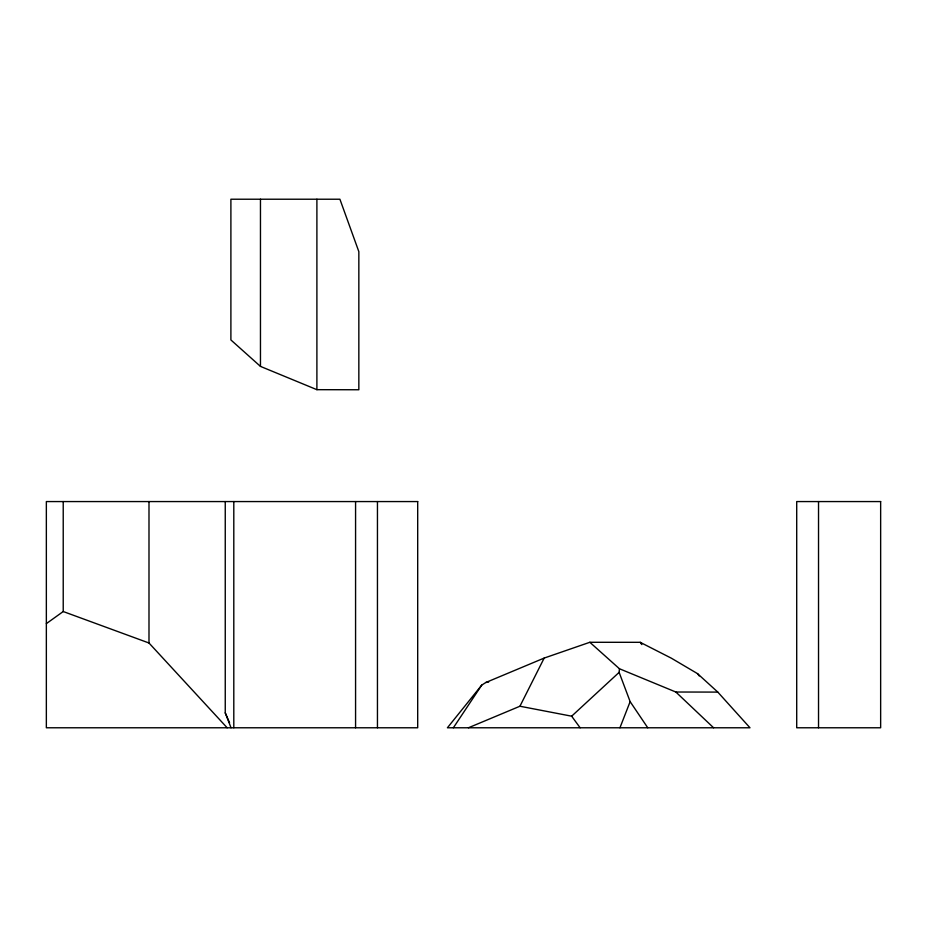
<?xml version="1.0" encoding="UTF-8"?>
<svg xmlns="http://www.w3.org/2000/svg" width="927" height="927" viewBox="0 0 927 927"><rect width="100%" height="100%" fill="white"/><g stroke="black" fill="none" stroke-linecap="round" stroke-linejoin="round"><path stroke-width="1.39" d="M647.753 727.776L630.14 701.635L619.132 672.365L619.421 668.738L589.839 642.284L544.184 658.066L485.852 682.481L481.727 685.123L447.417 727.776L749.978 727.776L717.799 692.098L697.51 673.628L671.287 658.158L640.221 642.318L589.839 642.284M619.943 727.776L630.14 701.635M468.436 727.776L519.931 706.235L544.184 658.066M453.361 727.776L481.727 685.123M519.931 706.235L571.658 716.189L619.132 672.365M46.35 623.628L63.221 611.53L63.221 501.565M640.221 642.318L641.832 644.601M485.852 682.481L488.668 682.029M316.895 389.676L358.842 389.757L358.842 251.646L339.908 199.224L230.893 199.224L230.893 339.942L260.464 366.397L316.895 389.676L316.895 199.224M619.421 668.738L675.841 692.017L717.799 692.098M63.221 611.53L148.992 643.002L227.161 727.776M675.841 692.017L713.593 727.776M697.51 673.628L699.213 675.934M571.658 716.189L580.128 727.776M225.249 501.565L225.249 712.863L229.572 722.805M225.249 712.863L231.02 727.776M818.529 501.565L818.529 727.776M377.451 501.565L377.451 727.776M355.574 501.565L355.574 727.776M260.464 199.224L260.464 366.397M233.801 501.565L233.801 727.776M148.992 501.565L148.992 643.002M417.695 501.565L46.35 501.565L46.35 727.776L417.695 727.776L417.695 501.565M880.65 501.565L796.71 501.565L796.71 727.776L880.65 727.776L880.65 501.565"/></g></svg>
